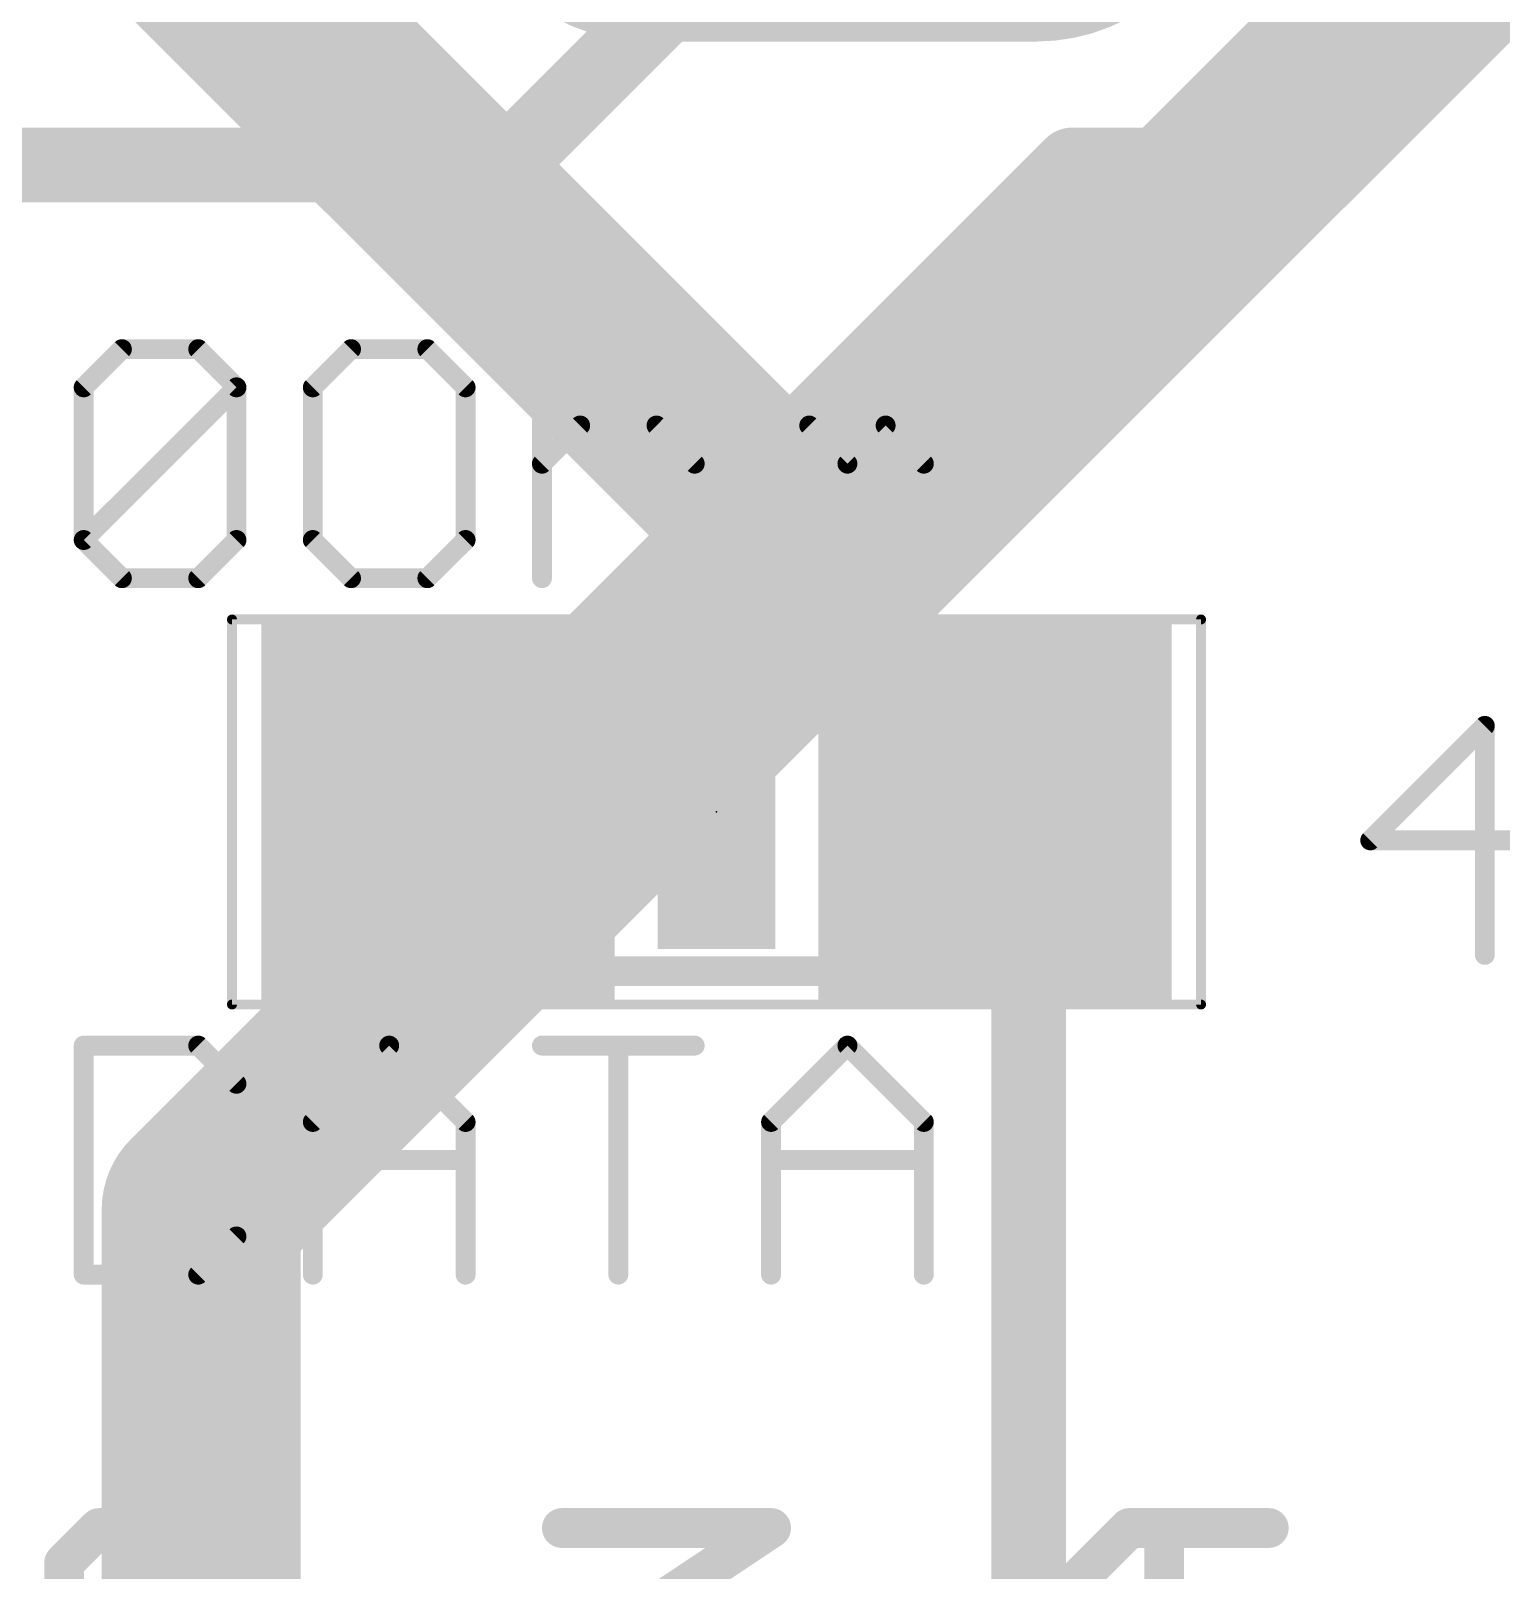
# Model space of a CAD drawing. Extents: x -15 to 99, y 4 to 73.
# Drawn here: x 84.03 to 91.53, y 13.27 to 21.13 of the extents above; entities that cross this region are included whole.
import ezdxf

# ---------------------------------------------------------------- set-up
doc = ezdxf.new("R2010")
doc.units = 0
for name, color, linetype in [('1', 22, 'CONTINUOUS'), ('112', 253, 'CONTINUOUS'), ('16', 175, 'CONTINUOUS'), ('23', 7, 'CONTINUOUS'), ('25', 253, 'CONTINUOUS'), ('27', 253, 'CONTINUOUS'), ('29', 253, 'CONTINUOUS'), ('30', 253, 'CONTINUOUS'), ('31', 253, 'CONTINUOUS'), ('35', 253, 'CONTINUOUS'), ('39', 22, 'CONTINUOUS'), ('51', 253, 'CONTINUOUS')]:
    doc.layers.add(name, color=color, linetype=linetype)

# ---------------------------------------------------------------- blocks, each defined once
blk = doc.blocks.new('RECT')
blk.add_solid([(-0.5, -0.5), (0.5, -0.5), (-0.5, 0.5), (0.5, 0.5)])
blk = doc.blocks.new('LONGP100')
at = {"const_width": 1}
blk.add_lwpolyline([(-0.5, 0), (0.5, 0)], dxfattribs=at)
at = {"const_width": 0.5}
for points in [[(-0.5, 0.25, 1), (-0.5, -0.25)], [(0.5, -0.25, 1), (0.5, 0.25)]]:
    blk.add_lwpolyline(points, format="xyb", dxfattribs=at)

msp = doc.modelspace()

# ---------------------------------------------------------------- linework, layer by layer
at = {"layer": '1', "const_width": 0.381}
for points in [[(88.011, 22.0028), (86.4553, 20.447)], [(90.678, 21.336), (89.789, 20.447)], [(86.4553, 20.447), (56.007, 20.447)], [(89.3445, 20.447), (86.233, 17.3355)], [(89.789, 20.447), (89.3445, 20.447)], [(86.233, 17.3355), (86.1074, 17.143)], [(89.1223, 17.1133), (88.9514, 17.143)], [(89.1223, 8.89), (89.1223, 17.1133)]]:
    msp.add_lwpolyline(points, dxfattribs=at)
at = {"layer": '1', "const_width": 0.1905}
for points in [[(86.3879, 20.5144, 1), (86.5226, 20.3796)], [(86.4553, 20.3518, 1), (86.4553, 20.5423)], [(89.3445, 20.5423, 1), (89.3445, 20.3518)], [(89.4119, 20.3796, 1), (89.2771, 20.5144)], [(89.7216, 20.5144, 1), (89.8564, 20.3796)], [(89.789, 20.3518, 1), (89.789, 20.5423)], [(86.1656, 17.4029, 1), (86.3004, 17.2681)], [(86.3128, 17.2835, 1), (86.1532, 17.3875)], [(88.9677, 17.2368, 1), (88.9351, 17.0492)], [(89.2175, 17.1133, 1), (89.027, 17.1133)], [(89.1059, 17.0194, 1), (89.1386, 17.2071)], [(86.0276, 17.195, 1), (86.1872, 17.091)]]:
    msp.add_lwpolyline(points, format="xyb", dxfattribs=at)
at = {"layer": '112'}
for points, const_width in [([(91.4507, 17.5829), (90.866, 16.9982)], 0.1016), ([(91.4507, 16.4135), (91.4507, 17.5829)], 0.1016), ([(90.866, 16.9982), (91.6456, 16.9982)], 0.1016), ([(84.378, 13.487), (84.2001, 13.3091)], 0.2032), ([(85.0898, 13.487), (84.378, 13.487)], 0.2032), ([(85.2678, 13.3091), (85.0898, 13.487)], 0.2032), ([(86.7401, 12.7752), (87.8078, 13.487)], 0.2032), ([(87.8078, 13.487), (86.7401, 13.487)], 0.2032), ([(89.2801, 13.1311), (89.636, 13.487)], 0.2032), ([(89.636, 13.487), (90.3478, 13.487)], 0.2032), ([(89.8139, 12.7752), (89.8139, 13.487)], 0.2032), ([(84.2001, 13.3091), (84.2001, 12.7752)], 0.2032), ([(85.2678, 12.7752), (85.2678, 13.3091)], 0.2032)]:
    msp.add_lwpolyline(points, dxfattribs=dict(at, const_width=const_width))
for points, const_width in [([(91.4761, 17.5829, 1), (91.4253, 17.5829)], 0.0508), ([(91.4686, 17.5649, 1), (91.4327, 17.6008)], 0.0508), ([(90.866, 17.0236, 1), (90.866, 16.9728)], 0.0508), ([(90.848, 17.0161, 1), (90.8839, 16.9802)], 0.0508), ([(91.4253, 16.4135, 1), (91.4761, 16.4135)], 0.0508), ([(84.378, 13.5378, 1), (84.378, 13.4362)], 0.1016), ([(84.414, 13.4511, 1), (84.3421, 13.5229)], 0.1016), ([(85.1258, 13.5229, 1), (85.0539, 13.4511)], 0.1016), ([(85.0898, 13.4362, 1), (85.0898, 13.5378)], 0.1016), ([(86.7401, 13.5378, 1), (86.7401, 13.4362)], 0.1016), ([(87.836, 13.4447, 1), (87.7796, 13.5293)], 0.1016), ([(87.8078, 13.4362, 1), (87.8078, 13.5378)], 0.1016), ([(89.636, 13.5378, 1), (89.636, 13.4362)], 0.1016), ([(89.6719, 13.4511, 1), (89.6001, 13.5229)], 0.1016), ([(89.8647, 13.487, 1), (89.7631, 13.487)], 0.1016), ([(90.3478, 13.4362, 1), (90.3478, 13.5378)], 0.1016), ([(84.2509, 13.3091, 1), (84.1493, 13.3091)], 0.1016), ([(84.1642, 13.345, 1), (84.236, 13.2731)], 0.1016), ([(85.3186, 13.3091, 1), (85.217, 13.3091)], 0.1016), ([(85.2319, 13.2731, 1), (85.3037, 13.345)], 0.1016)]:
    msp.add_lwpolyline(points, format="xyb", dxfattribs=dict(at, const_width=const_width))
at = {"layer": '16', "const_width": 1.016}
for points in [[(87.7888, 18.669), (77.5653, 28.8925)], [(92.2338, 22.4473), (88.1221, 18.3356)], [(87.7888, 18.669), (88.1221, 18.3356)], [(88.1221, 18.3356), (84.8995, 15.113)], [(84.8995, 15.113), (84.8995, 8.2233)]]:
    msp.add_lwpolyline(points, dxfattribs=at)
at = {"layer": '16', "const_width": 0.508}
for points in [[(87.9684, 18.8486, 1), (87.6091, 18.4894)], [(87.6091, 18.4894, 1), (87.9684, 18.8486)], [(88.3017, 18.156, 1), (87.9425, 18.5152)], [(87.9425, 18.5152, 1), (88.3017, 18.156)], [(87.9425, 18.156, 1), (88.3017, 18.5152)], [(85.1535, 15.113, 1), (84.6455, 15.113)], [(84.7199, 15.2926, 1), (85.0791, 14.9334)]]:
    msp.add_lwpolyline(points, format="xyb", dxfattribs=at)
at = {"layer": '23'}
msp.add_point((87.5294, 17.143), dxfattribs=at)
at = {"layer": '25', "const_width": 0.1016}
for points in [[(84.2996, 15.9502), (84.2996, 14.7808)], [(84.8843, 15.9502), (84.2996, 15.9502)], [(85.0792, 15.7553), (84.8843, 15.9502)], [(85.469, 15.5604), (85.8588, 15.9502)], [(85.8588, 15.9502), (86.2486, 15.5604)], [(86.6384, 15.9502), (87.418, 15.9502)], [(87.0282, 14.7808), (87.0282, 15.9502)], [(87.8078, 15.5604), (88.1976, 15.9502)], [(88.1976, 15.9502), (88.5874, 15.5604)], [(85.0792, 14.9757), (85.0792, 15.7553)], [(85.469, 14.7808), (85.469, 15.5604)], [(86.2486, 15.5604), (86.2486, 14.7808)], [(87.8078, 14.7808), (87.8078, 15.5604)], [(88.5874, 15.5604), (88.5874, 14.7808)], [(85.469, 15.3655), (86.2486, 15.3655)], [(87.8078, 15.3655), (88.5874, 15.3655)], [(84.8843, 14.7808), (85.0792, 14.9757)], [(84.2996, 14.7808), (84.8843, 14.7808)]]:
    msp.add_lwpolyline(points, dxfattribs=at)
at = {"layer": '25', "const_width": 0.0508}
for points in [[(84.325, 15.9502, 1), (84.2742, 15.9502)], [(84.2996, 15.9756, 1), (84.2996, 15.9248)], [(84.9023, 15.9682, 1), (84.8663, 15.9322)], [(84.8843, 15.9248, 1), (84.8843, 15.9756)], [(85.8768, 15.9682, 1), (85.8408, 15.9322)], [(85.8768, 15.9322, 1), (85.8408, 15.9682)], [(86.6384, 15.9756, 1), (86.6384, 15.9248)], [(87.0536, 15.9502, 1), (87.0028, 15.9502)], [(87.418, 15.9248, 1), (87.418, 15.9756)], [(88.2155, 15.9682, 1), (88.1796, 15.9322)], [(88.2155, 15.9322, 1), (88.1796, 15.9682)], [(85.1046, 15.7553, 1), (85.0538, 15.7553)], [(85.0612, 15.7373, 1), (85.0972, 15.7733)], [(85.451, 15.5784, 1), (85.487, 15.5424)], [(85.4944, 15.5604, 1), (85.4436, 15.5604)], [(86.274, 15.5604, 1), (86.2232, 15.5604)], [(86.2306, 15.5424, 1), (86.2666, 15.5784)], [(87.7898, 15.5784, 1), (87.8257, 15.5424)], [(87.8332, 15.5604, 1), (87.7824, 15.5604)], [(88.6128, 15.5604, 1), (88.562, 15.5604)], [(88.5694, 15.5424, 1), (88.6053, 15.5784)], [(85.469, 15.3909, 1), (85.469, 15.3401)], [(86.2486, 15.3401, 1), (86.2486, 15.3909)], [(87.8078, 15.3909, 1), (87.8078, 15.3401)], [(88.5874, 15.3401, 1), (88.5874, 15.3909)], [(85.0972, 14.9577, 1), (85.0612, 14.9937)], [(85.0538, 14.9757, 1), (85.1046, 14.9757)], [(84.2996, 14.8062, 1), (84.2996, 14.7554)], [(84.2742, 14.7808, 1), (84.325, 14.7808)], [(84.8663, 14.7988, 1), (84.9023, 14.7628)], [(84.8843, 14.7554, 1), (84.8843, 14.8062)], [(85.4436, 14.7808, 1), (85.4944, 14.7808)], [(86.2232, 14.7808, 1), (86.274, 14.7808)], [(87.0028, 14.7808, 1), (87.0536, 14.7808)], [(87.7824, 14.7808, 1), (87.8332, 14.7808)], [(88.562, 14.7808, 1), (88.6128, 14.7808)]]:
    msp.add_lwpolyline(points, format="xyb", dxfattribs=at)
at = {"layer": '27', "const_width": 0.1016}
for points in [[(84.2996, 19.3113), (84.4945, 19.5062)], [(84.4945, 19.5062), (84.8843, 19.5062)], [(84.8843, 19.5062), (85.0792, 19.3113)], [(85.6639, 19.5062), (85.469, 19.3113)], [(86.0537, 19.5062), (85.6639, 19.5062)], [(86.2486, 19.3113), (86.0537, 19.5062)], [(86.6384, 19.5062), (86.6384, 18.3368)], [(84.2996, 18.5317), (84.2996, 19.3113)], [(84.2996, 18.5317), (85.0792, 19.3113)], [(85.0792, 19.3113), (85.0792, 18.5317)], [(85.469, 19.3113), (85.469, 18.5317)], [(86.2486, 18.5317), (86.2486, 19.3113)], [(86.6384, 18.9215), (86.8333, 19.1164)], [(86.8333, 19.1164), (87.2231, 19.1164)], [(87.2231, 19.1164), (87.418, 18.9215)], [(87.8078, 18.3368), (87.8078, 19.1164)], [(87.8078, 19.1164), (88.0027, 19.1164)], [(88.0027, 19.1164), (88.1976, 18.9215)], [(88.1976, 18.9215), (88.3925, 19.1164)], [(88.3925, 19.1164), (88.5874, 18.9215)], [(87.418, 18.9215), (87.418, 18.3368)], [(88.1976, 18.9215), (88.1976, 18.3368)], [(88.5874, 18.9215), (88.5874, 18.3368)], [(84.4945, 18.3368), (84.2996, 18.5317)], [(85.0792, 18.5317), (84.8843, 18.3368)], [(85.469, 18.5317), (85.6639, 18.3368)], [(86.0537, 18.3368), (86.2486, 18.5317)], [(84.8843, 18.3368), (84.4945, 18.3368)], [(85.6639, 18.3368), (86.0537, 18.3368)]]:
    msp.add_lwpolyline(points, dxfattribs=at)
at = {"layer": '27', "const_width": 0.0508}
for points in [[(84.4945, 19.5316, 1), (84.4945, 19.4808)], [(84.5125, 19.4882, 1), (84.4765, 19.5242)], [(84.9023, 19.5242, 1), (84.8663, 19.4882)], [(84.8843, 19.4808, 1), (84.8843, 19.5316)], [(85.6639, 19.5316, 1), (85.6639, 19.4808)], [(85.6819, 19.4882, 1), (85.6459, 19.5242)], [(86.0717, 19.5242, 1), (86.0357, 19.4882)], [(86.0537, 19.4808, 1), (86.0537, 19.5316)], [(86.6638, 19.5062, 1), (86.613, 19.5062)], [(84.2816, 19.3293, 1), (84.3176, 19.2933)], [(84.325, 19.3113, 1), (84.2742, 19.3113)], [(85.1046, 19.3113, 1), (85.0538, 19.3113)], [(85.0972, 19.2933, 1), (85.0612, 19.3293)], [(85.0612, 19.2933, 1), (85.0972, 19.3293)], [(85.451, 19.3293, 1), (85.487, 19.2933)], [(85.4944, 19.3113, 1), (85.4436, 19.3113)], [(86.274, 19.3113, 1), (86.2232, 19.3113)], [(86.2306, 19.2933, 1), (86.2666, 19.3293)], [(86.8333, 19.1418, 1), (86.8333, 19.091)], [(86.8512, 19.0984, 1), (86.8153, 19.1344)], [(87.241, 19.1344, 1), (87.2051, 19.0984)], [(87.2231, 19.091, 1), (87.2231, 19.1418)], [(87.8332, 19.1164, 1), (87.7824, 19.1164)], [(87.8078, 19.1418, 1), (87.8078, 19.091)], [(88.0206, 19.1344, 1), (87.9847, 19.0984)], [(88.0027, 19.091, 1), (88.0027, 19.1418)], [(88.4104, 19.1344, 1), (88.3745, 19.0984)], [(88.4104, 19.0984, 1), (88.3745, 19.1344)], [(86.6204, 18.9395, 1), (86.6564, 18.9035)], [(87.4434, 18.9215, 1), (87.3926, 18.9215)], [(87.4, 18.9035, 1), (87.4359, 18.9395)], [(88.1796, 18.9395, 1), (88.2155, 18.9035)], [(88.223, 18.9215, 1), (88.1722, 18.9215)], [(88.1796, 18.9035, 1), (88.2155, 18.9395)], [(88.6128, 18.9215, 1), (88.562, 18.9215)], [(88.5694, 18.9035, 1), (88.6053, 18.9395)], [(84.3176, 18.5497, 1), (84.2816, 18.5137)], [(84.2816, 18.5497, 1), (84.3176, 18.5137)], [(84.2742, 18.5317, 1), (84.325, 18.5317)], [(85.0538, 18.5317, 1), (85.1046, 18.5317)], [(85.0972, 18.5137, 1), (85.0612, 18.5497)], [(85.487, 18.5497, 1), (85.451, 18.5137)], [(85.4436, 18.5317, 1), (85.4944, 18.5317)], [(86.2232, 18.5317, 1), (86.274, 18.5317)], [(86.2666, 18.5137, 1), (86.2306, 18.5497)], [(84.4945, 18.3622, 1), (84.4945, 18.3114)], [(84.4765, 18.3188, 1), (84.5125, 18.3548)], [(84.8663, 18.3548, 1), (84.9023, 18.3188)], [(84.8843, 18.3114, 1), (84.8843, 18.3622)], [(85.6639, 18.3622, 1), (85.6639, 18.3114)], [(85.6459, 18.3188, 1), (85.6819, 18.3548)], [(86.0357, 18.3548, 1), (86.0717, 18.3188)], [(86.0537, 18.3114, 1), (86.0537, 18.3622)], [(86.613, 18.3368, 1), (86.6638, 18.3368)], [(87.3926, 18.3368, 1), (87.4434, 18.3368)], [(87.7824, 18.3368, 1), (87.8332, 18.3368)], [(88.1722, 18.3368, 1), (88.223, 18.3368)], [(88.562, 18.3368, 1), (88.6128, 18.3368)]]:
    msp.add_lwpolyline(points, format="xyb", dxfattribs=at)
at = {"layer": '39', "const_width": 0.0508}
for points in [[(85.0564, 16.16), (85.0564, 18.126)], [(85.0564, 18.126), (90.0024, 18.126)], [(90.0024, 18.126), (90.0024, 16.16)], [(90.0024, 16.16), (85.0564, 16.16)]]:
    msp.add_lwpolyline(points, dxfattribs=at)
at = {"layer": '39', "const_width": 0.0254}
for points in [[(85.0691, 18.126, 1), (85.0437, 18.126)], [(85.0564, 18.1387, 1), (85.0564, 18.1133)], [(90.0151, 18.126, 1), (89.9897, 18.126)], [(90.0024, 18.1133, 1), (90.0024, 18.1387)], [(85.0564, 16.1727, 1), (85.0564, 16.1473)], [(85.0437, 16.16, 1), (85.0691, 16.16)], [(89.9897, 16.16, 1), (90.0151, 16.16)], [(90.0024, 16.1473, 1), (90.0024, 16.1727)]]:
    msp.add_lwpolyline(points, format="xyb", dxfattribs=at)
at = {"layer": '51', "const_width": 0.1524}
for points in [[(86.5769, 17.9558), (88.4946, 17.9558)], [(86.5769, 16.3302), (88.4946, 16.3302)]]:
    msp.add_lwpolyline(points, dxfattribs=at)
at = {"layer": '51', "const_width": 0.0762}
for points in [[(86.5769, 17.9939, 1), (86.5769, 17.9177)], [(88.4946, 17.9177, 1), (88.4946, 17.9939)], [(86.5769, 16.3683, 1), (86.5769, 16.2921)], [(88.4946, 16.2921, 1), (88.4946, 16.3683)]]:
    msp.add_lwpolyline(points, format="xyb", dxfattribs=at)

# ---------------------------------------------------------------- block references
at = {"layer": '1', "xscale": 1.6, "yscale": 1.803, "rotation": 180}
for p in [(86.1074, 17.143), (88.9514, 17.143)]:
    msp.add_blockref('RECT', p, dxfattribs=at)
at = {"layer": '29', "xscale": 1.9812, "yscale": 1.9812}
msp.add_blockref('LONGP100', (88.1694, 22.0674), dxfattribs=at)
at = {"layer": '29', "xscale": 1.8032, "yscale": 2.0062, "rotation": 180}
for p in [(86.1074, 17.143), (88.9514, 17.143)]:
    msp.add_blockref('RECT', p, dxfattribs=at)
at = {"layer": '30', "xscale": 1.9812, "yscale": 1.9812}
msp.add_blockref('LONGP100', (88.1694, 22.0674), dxfattribs=at)
at = {"layer": '31', "xscale": 1.6, "yscale": 1.803, "rotation": 180}
for p in [(86.1074, 17.143), (88.9514, 17.143)]:
    msp.add_blockref('RECT', p, dxfattribs=at)
at = {"layer": '35', "xscale": 0.6, "yscale": 1.4, "rotation": 180}
msp.add_blockref('RECT', (87.5294, 17.143), dxfattribs=at)
at = {"layer": '51', "xscale": 0.7366, "yscale": 1.7526, "rotation": 180}
for p in [(86.2086, 17.143), (88.8502, 17.143)]:
    msp.add_blockref('RECT', p, dxfattribs=at)

doc.saveas('drawing.dxf')
